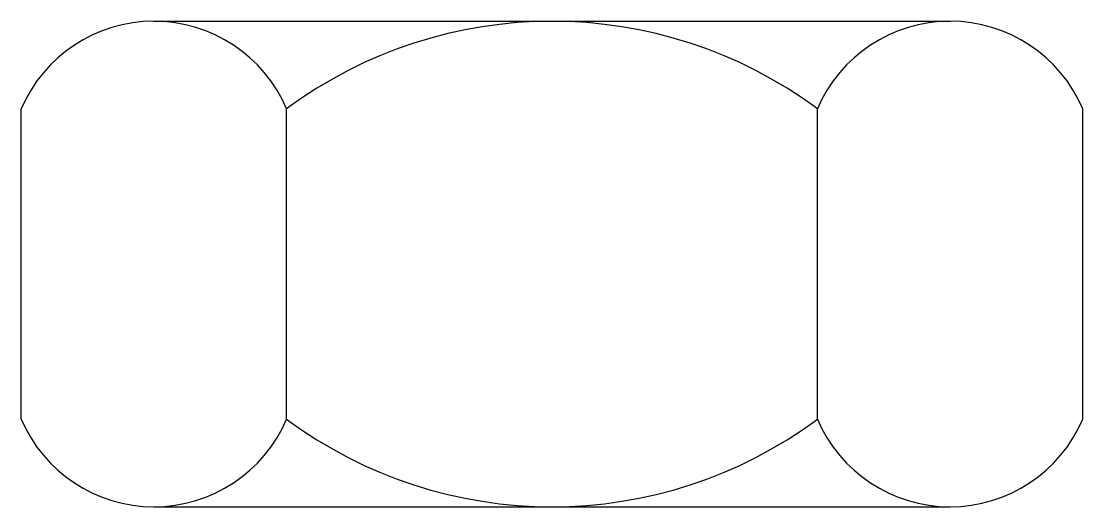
# Model space of a CAD drawing. Extents: x 10135.32 to 10137.07, y 8410.24 to 8411.04.
import ezdxf

# ---------------------------------------------------------------- set-up
doc = ezdxf.new("R2010")
doc.units = 0
doc.header["$LTSCALE"] = 10
doc.header["$MEASUREMENT"] = 0
doc.layers.add('35S', color=2, linetype='CONTINUOUS')

msp = doc.modelspace()

# ---------------------------------------------------------------- linework, layer by layer
at = {"layer": '35S'}
for p, q in [((10135.5376, 8411.0418), (10136.8501, 8411.0418)), ((10135.3189, 8410.3861), (10135.3189, 8410.8976)), ((10135.7564, 8410.3861), (10135.7564, 8410.8976)), ((10136.6314, 8410.3861), (10136.6314, 8410.8976)), ((10137.0689, 8410.3861), (10137.0689, 8410.8976)), ((10135.5376, 8410.2418), (10136.8501, 8410.2418))]:
    msp.add_line(p, q, dxfattribs=at)
for centre, radius, start, end in [((10135.5376, 8410.8039), 0.238, 23.1801, 156.8199), ((10136.1939, 8410.3064), 0.7354, 53.4935, 126.5065), ((10136.8501, 8410.8039), 0.238, 23.1801, 156.8199), ((10135.5376, 8410.4798), 0.238, 203.1801, 336.8199), ((10136.1939, 8410.9772), 0.7354, 233.4935, 306.5065), ((10136.8501, 8410.4798), 0.238, 203.1801, 336.8199)]:
    msp.add_arc(centre, radius, start, end, dxfattribs=at)

doc.saveas('drawing.dxf')
